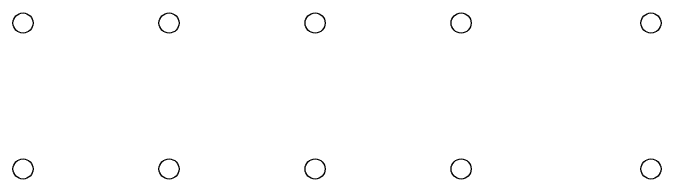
# Model space of a CAD drawing. Header units: inches. Extents: x -2.17 to 1.75, y 0.02 to 2.82.
# Drawn here: x -1.0769 to -0.6331, y 0.5281 to 0.6419 of the extents above; entities that cross this region are included whole.
import ezdxf

# ---------------------------------------------------------------- set-up
doc = ezdxf.new("R2010")
doc.units = ezdxf.units.IN
doc.header["$MEASUREMENT"] = 0
doc.layers.add('BLACK', color=250, linetype='CONTINUOUS')

msp = doc.modelspace()

# ---------------------------------------------------------------- linework, layer by layer
at = {"layer": 'BLACK'}
for centre in [(-1.07, 0.635), (-1.07, 0.635), (-0.97, 0.635), (-0.97, 0.635), (-0.87, 0.635), (-0.87, 0.635), (-0.77, 0.635), (-0.77, 0.635), (-0.64, 0.635), (-0.64, 0.635), (-1.07, 0.535), (-1.07, 0.535), (-0.97, 0.535), (-0.97, 0.535), (-0.87, 0.535), (-0.87, 0.535), (-0.77, 0.535), (-0.77, 0.535), (-0.64, 0.535), (-0.64, 0.535)]:
    msp.add_circle(centre, 0.00689, dxfattribs=at)

doc.saveas('drawing.dxf')
